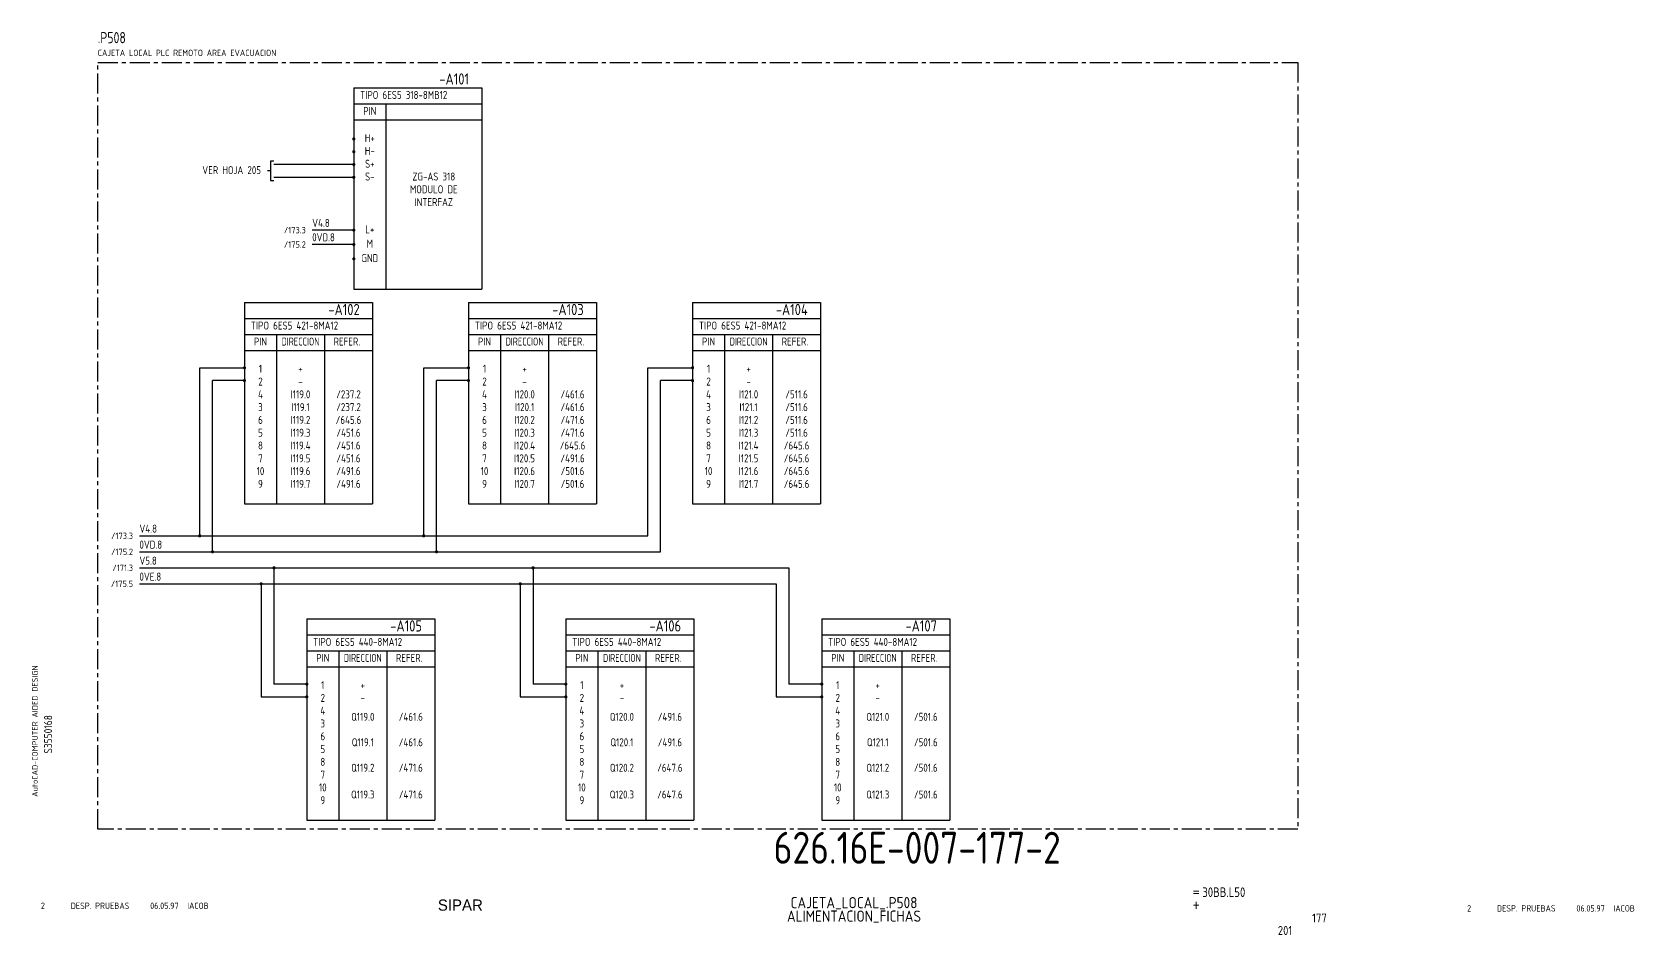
# Model space of a CAD drawing. Extents: x 10 to 1129, y 6 to 566.
# Drawn here: x 10 to 510, y 6 to 288 of the extents above; entities that cross this region are included whole.
import ezdxf
from ezdxf.enums import TextEntityAlignment as Align

# ---------------------------------------------------------------- set-up
doc = ezdxf.new("R2010")
doc.units = 0
doc.header["$LTSCALE"] = 5
doc.header["$MEASUREMENT"] = 0
doc.linetypes.add('CENTER', pattern=[2, 1.25, -0.25, 0.25, -0.25])
doc.layers.get('0').update_dxf_attribs({"linetype": 'CONTINUOUS'})
doc.layers.add('CART', color=7, linetype='CONTINUOUS')
doc.styles.add('DIN', font='DIN.shx', dxfattribs={"width": 0.85})
doc.styles.add('ISO', font='DIN', dxfattribs={"width": 0.8})
doc.styles.add('N', font='ROMANS', dxfattribs={"width": 0.85, "height": 3})
doc.styles.add('X', font='UNIV.SHX', dxfattribs={"height": 3.5})

# ---------------------------------------------------------------- blocks, each defined once
blk = doc.blocks.new('BOX')
at = {"color": 3, "style": 'ISO', "width": 0.8}
blk.add_attdef('BOX', (0, 6), '', height=3.5, dxfattribs=at)
at = {"color": 7, "style": 'ISO', "width": 0.8}
blk.add_attdef('DESC', (0, 2), '', height=2, dxfattribs=at)
blk = doc.blocks.new('REV2')
at = {"color": 3, "style": 'DIN'}
for s, width, p in [('2', 0.9, (12.45, 13.79)), ('DESP. PRUEBAS', 0.8, (21.76, 13.79)), ('06.05.97', 0.9, (46.59, 13.79)), ('IACOB', 0.9, (58.16, 13.79))]:
    blk.add_text(s, height=2, dxfattribs=dict(at, width=width)).set_placement(p)

msp = doc.modelspace()

# ---------------------------------------------------------------- linework, layer by layer
at = {"color": 3}
for p, q in [((110.21, 270.52), (150.21, 270.52)), ((110.21, 270.52), (110.21, 207.52)), ((150.21, 270.52), (150.21, 207.52)), ((110.21, 265.52), (150.21, 265.52)), ((120.21, 265.52), (120.21, 207.52)), ((110.21, 260.52), (150.21, 260.52)), ((110.21, 207.52), (150.21, 207.52)), ((76.05, 203.43), (116.05, 203.43)), ((76.05, 203.43), (76.05, 140.43)), ((116.05, 203.43), (116.05, 140.43)), ((146.05, 203.43), (186.05, 203.43)), ((146.05, 203.43), (146.05, 140.43)), ((186.05, 203.43), (186.05, 140.43)), ((216.05, 203.43), (256.05, 203.43)), ((216.05, 203.43), (216.05, 140.43)), ((256.05, 203.43), (256.05, 140.43)), ((76.05, 198.43), (116.05, 198.43)), ((146.05, 198.43), (186.05, 198.43)), ((216.05, 198.43), (256.05, 198.43)), ((76.05, 193.43), (116.05, 193.43)), ((86.05, 193.43), (86.05, 140.43)), ((101.05, 193.43), (101.05, 140.43)), ((146.05, 193.43), (186.05, 193.43)), ((156.05, 193.43), (156.05, 140.43)), ((171.05, 193.43), (171.05, 140.43)), ((216.05, 193.43), (256.05, 193.43)), ((226.05, 193.43), (226.05, 140.43)), ((241.05, 193.43), (241.05, 140.43)), ((76.05, 188.43), (116.05, 188.43)), ((146.05, 188.43), (186.05, 188.43)), ((216.05, 188.43), (256.05, 188.43)), ((76.05, 140.43), (116.05, 140.43)), ((146.05, 140.43), (186.05, 140.43)), ((216.05, 140.43), (256.05, 140.43)), ((95.52, 104.53), (95.52, 41.53)), ((95.52, 104.53), (135.52, 104.53)), ((135.52, 104.53), (135.52, 41.53)), ((176.47, 104.53), (176.47, 41.53)), ((176.47, 104.53), (216.47, 104.53)), ((216.47, 104.53), (216.47, 41.53)), ((256.42, 104.53), (256.42, 41.53)), ((256.42, 104.53), (296.42, 104.53)), ((296.42, 104.53), (296.42, 41.53)), ((95.52, 99.53), (135.52, 99.53)), ((176.47, 99.53), (216.47, 99.53)), ((256.42, 99.53), (296.42, 99.53)), ((95.52, 94.53), (135.52, 94.53)), ((105.52, 94.53), (105.52, 41.53)), ((120.52, 94.53), (120.52, 41.53)), ((176.47, 94.53), (216.47, 94.53)), ((186.47, 94.53), (186.47, 41.53)), ((201.47, 94.53), (201.47, 41.53)), ((256.42, 94.53), (296.42, 94.53)), ((266.42, 94.53), (266.42, 41.53)), ((281.42, 94.53), (281.42, 41.53)), ((95.52, 89.53), (135.52, 89.53)), ((176.47, 89.53), (216.47, 89.53)), ((256.42, 89.53), (296.42, 89.53)), ((95.52, 41.53), (135.52, 41.53)), ((176.47, 41.53), (216.47, 41.53)), ((256.42, 41.53), (296.42, 41.53))]:
    msp.add_line(p, q, dxfattribs=at)
for p, q in [((84.21, 247.52), (84.21, 241.52)), ((85.21, 247.52), (84.21, 247.52)), ((110.21, 246.52), (85.21, 246.52)), ((84.21, 244.52), (83.21, 244.52)), ((84.21, 241.52), (85.21, 241.52)), ((85.21, 242.52), (110.21, 242.52)), ((110.21, 226.02), (97.21, 226.02)), ((110.21, 221.52), (97.21, 221.52)), ((62.05, 130.43), (62.05, 182.98)), ((62.05, 182.98), (76.05, 182.98)), ((132.05, 130.43), (132.05, 182.98)), ((132.05, 182.98), (146.05, 182.98)), ((202.05, 130.43), (202.05, 182.98)), ((202.05, 182.98), (216.05, 182.98)), ((66.05, 125.43), (66.05, 178.98)), ((76.05, 178.98), (66.05, 178.98)), ((136.05, 125.43), (136.05, 178.98)), ((146.05, 178.98), (136.05, 178.98)), ((206.05, 125.43), (206.05, 178.98)), ((216.05, 178.98), (206.05, 178.98)), ((43.24, 130.43), (202.05, 130.43)), ((43.24, 125.43), (206.05, 125.43)), ((43.24, 120.43), (246.17, 120.43)), ((85.27, 120.43), (85.27, 84.08)), ((166.22, 120.43), (166.22, 84.08)), ((246.17, 120.43), (246.17, 84.08)), ((43.24, 115.43), (242.17, 115.43)), ((81.27, 115.43), (81.27, 80.08)), ((162.22, 115.43), (162.22, 80.08)), ((242.17, 115.43), (242.17, 80.08)), ((81.27, 80.08), (95.27, 80.08)), ((95.27, 84.08), (85.27, 84.08)), ((162.22, 80.08), (176.22, 80.08)), ((176.22, 84.08), (166.22, 84.08)), ((242.17, 80.08), (256.17, 80.08)), ((256.17, 84.08), (246.17, 84.08))]:
    msp.add_line(p, q)
at = {"color": 3, "linetype": 'CENTER'}
msp.add_lwpolyline([(30.21, 38.73), (30.21, 278.44), (405.21, 278.44), (405.21, 38.73)], close=True, dxfattribs=at)
at = {"linetype": 'Continuous', "const_width": 0.5}
for points in [[(109.96, 254.52, 1), (110.46, 254.52, 1)], [(109.96, 250.52, 1), (110.46, 250.52, 1)], [(109.96, 246.52, 1), (110.46, 246.52, 1)], [(109.96, 242.52, 1), (110.46, 242.52, 1)], [(109.96, 226.02, 1), (110.46, 226.02, 1)], [(109.96, 221.52, 1), (110.46, 221.52, 1)], [(109.96, 217.02, 1), (110.46, 217.02, 1)], [(75.8, 182.98, -1), (76.3, 182.98, -1)], [(145.8, 182.98, -1), (146.3, 182.98, -1)], [(215.8, 182.98, -1), (216.3, 182.98, -1)], [(75.8, 178.98, -1), (76.3, 178.98, -1)], [(145.8, 178.98, -1), (146.3, 178.98, -1)], [(215.8, 178.98, -1), (216.3, 178.98, -1)], [(95.27, 84.08, -1), (95.77, 84.08, -1)], [(95.27, 80.08, -1), (95.77, 80.08, -1)], [(176.22, 84.08, -1), (176.72, 84.08, -1)], [(176.22, 80.08, -1), (176.72, 80.08, -1)], [(256.17, 84.08, -1), (256.67, 84.08, -1)], [(256.17, 80.08, -1), (256.67, 80.08, -1)]]:
    msp.add_lwpolyline(points, format="xyb", close=True, dxfattribs=at)
at = {"const_width": 0.5}
for points in [[(61.8, 130.43, -1), (62.3, 130.43, -1)], [(131.8, 130.43, -1), (132.3, 130.43, -1)], [(65.8, 125.43, -1), (66.3, 125.43, -1)], [(135.8, 125.43, -1), (136.3, 125.43, -1)], [(85.02, 120.43, -1), (85.52, 120.43, -1)], [(165.97, 120.43, -1), (166.47, 120.43, -1)], [(81.02, 115.43, -1), (81.52, 115.43, -1)], [(161.97, 115.43, -1), (162.47, 115.43, -1)]]:
    msp.add_lwpolyline(points, format="xyb", close=True, dxfattribs=at)

# ---------------------------------------------------------------- block references
msp.add_blockref('BOX', (30.21, 278.44)).add_auto_attribs({'BOX': '.P508', 'DESC': 'CAJETA LOCAL PLC REMOTO AREA EVACUACION'})
at = {"linetype": 'Continuous'}
msp.add_blockref('REV2', (0, 0), dxfattribs=at)
msp.add_blockref('REV2', (445.62, -0.81))

# ---------------------------------------------------------------- texts
at = {"color": 3, "style": 'DIN', "width": 0.85}
for s, p in [('-A101', (146.21, 271.52)), ('-A102', (112.05, 199.43)), ('-A103', (182.05, 199.43)), ('-A104', (252.05, 199.43)), ('-A105', (131.52, 100.53)), ('-A106', (212.47, 100.53)), ('-A107', (292.42, 100.53))]:
    msp.add_text(s, height=3.5, dxfattribs=at).set_placement(p, align=Align.RIGHT)
at = {"style": 'DIN', "width": 0.85}
for s, p in [('TIPO 6ES5 318-8MB12', (112.21, 267.02)), ('V4.8', (97.21, 227.02)), ('0VD.8', (97.21, 222.52)), ('TIPO 6ES5 421-8MA12', (78.05, 194.93)), ('TIPO 6ES5 421-8MA12', (148.05, 194.93)), ('TIPO 6ES5 421-8MA12', (218.05, 194.93)), ('V4.8', (43.24, 131.43)), ('0VD.8', (43.24, 126.43)), ('V5.8', (43.24, 121.43)), ('0VE.8', (43.24, 116.43)), ('TIPO 6ES5 440-8MA12', (97.52, 96.03)), ('TIPO 6ES5 440-8MA12', (178.47, 96.03)), ('TIPO 6ES5 440-8MA12', (258.42, 96.03))]:
    msp.add_text(s, height=2.5, dxfattribs=at).set_placement(p)
at = {"style": 'DIN'}
for s, width, p in [('PIN', 0.85, (115.21, 262.02)), ('H+', 0.85, (115.21, 253.52)), ('H-', 0.85, (115.21, 249.52)), ('S+', 0.85, (115.21, 245.52)), ('S-', 0.85, (115.21, 241.52)), ('ZG-AS 318', 0.85, (135.21, 241.52)), ('MODULO DE', 0.85, (135.21, 237.52)), ('INTERFAZ', 0.85, (135.21, 233.52)), ('L+', 0.85, (115.21, 225.02)), ('M', 0.85, (115.21, 220.52)), ('GND', 0.85, (115.21, 216.02)), ('PIN', 0.85, (81.05, 189.93)), ('DIRECCION', 0.8, (93.55, 189.93)), ('REFER.', 0.85, (108.05, 189.93)), ('PIN', 0.85, (151.05, 189.93)), ('DIRECCION', 0.8, (163.55, 189.93)), ('REFER.', 0.85, (178.05, 189.93)), ('PIN', 0.85, (221.05, 189.93)), ('DIRECCION', 0.8, (233.55, 189.93)), ('REFER.', 0.85, (248.05, 189.93)), ('1', 0.85, (81.05, 181.43)), ('+', 0.85, (93.55, 181.43)), ('1', 0.85, (151.05, 181.43)), ('+', 0.85, (163.55, 181.43)), ('1', 0.85, (221.05, 181.43)), ('+', 0.85, (233.55, 181.43)), ('4', 0.85, (81.05, 173.43)), ('2', 0.85, (81.05, 177.43)), ('I119.0', 0.85, (93.55, 173.43)), ('-', 0.85, (93.55, 177.43)), ('/237.2', 0.85, (108.55, 173.43)), ('4', 0.85, (151.05, 173.43)), ('2', 0.85, (151.05, 177.43)), ('I120.0', 0.85, (163.55, 173.43)), ('-', 0.85, (163.55, 177.43)), ('/461.6', 0.85, (178.55, 173.43)), ('4', 0.85, (221.05, 173.43)), ('2', 0.85, (221.05, 177.43)), ('I121.0', 0.85, (233.55, 173.43)), ('-', 0.85, (233.55, 177.43)), ('/511.6', 0.85, (248.55, 173.43)), ('3', 0.85, (81.05, 169.43)), ('I119.1', 0.85, (93.55, 169.43)), ('/237.2', 0.85, (108.55, 169.43)), ('3', 0.85, (151.05, 169.43)), ('I120.1', 0.85, (163.55, 169.43)), ('/461.6', 0.85, (178.55, 169.43)), ('3', 0.85, (221.05, 169.43)), ('I121.1', 0.85, (233.55, 169.43)), ('/511.6', 0.85, (248.55, 169.43)), ('6', 0.85, (81.05, 165.43)), ('I119.2', 0.85, (93.55, 165.43)), ('/645.6', 0.85, (108.55, 165.43)), ('6', 0.85, (151.05, 165.43)), ('I120.2', 0.85, (163.55, 165.43)), ('/471.6', 0.85, (178.55, 165.43)), ('6', 0.85, (221.05, 165.43)), ('I121.2', 0.85, (233.55, 165.43)), ('/511.6', 0.85, (248.55, 165.43)), ('5', 0.85, (81.05, 161.43)), ('I119.3', 0.85, (93.55, 161.43)), ('/451.6', 0.85, (108.55, 161.43)), ('5', 0.85, (151.05, 161.43)), ('I120.3', 0.85, (163.55, 161.43)), ('/471.6', 0.85, (178.55, 161.43)), ('5', 0.85, (221.05, 161.43)), ('I121.3', 0.85, (233.55, 161.43)), ('/511.6', 0.85, (248.55, 161.43)), ('7', 0.85, (81.05, 153.43)), ('8', 0.85, (81.05, 157.43)), ('I119.4', 0.85, (93.55, 157.43)), ('I119.5', 0.85, (93.55, 153.43)), ('/451.6', 0.85, (108.55, 157.43)), ('/451.6', 0.85, (108.55, 153.43)), ('7', 0.85, (151.05, 153.43)), ('8', 0.85, (151.05, 157.43)), ('I120.4', 0.85, (163.55, 157.43)), ('I120.5', 0.85, (163.55, 153.43)), ('/645.6', 0.85, (178.55, 157.43)), ('/491.6', 0.85, (178.55, 153.43)), ('7', 0.85, (221.05, 153.43)), ('8', 0.85, (221.05, 157.43)), ('I121.4', 0.85, (233.55, 157.43)), ('I121.5', 0.85, (233.55, 153.43)), ('/645.6', 0.85, (248.55, 157.43)), ('/645.6', 0.85, (248.55, 153.43)), ('10', 0.85, (81.05, 149.43)), ('I119.6', 0.85, (93.55, 149.43)), ('/491.6', 0.85, (108.55, 149.44)), ('10', 0.85, (151.05, 149.43)), ('I120.6', 0.85, (163.55, 149.43)), ('/501.6', 0.85, (178.55, 149.43)), ('10', 0.85, (221.05, 149.43)), ('I121.6', 0.85, (233.55, 149.43)), ('/645.6', 0.85, (248.55, 149.43)), ('9', 0.85, (81.05, 145.43)), ('I119.7', 0.85, (93.55, 145.43)), ('/491.6', 0.85, (108.55, 145.44)), ('9', 0.85, (151.05, 145.43)), ('I120.7', 0.85, (163.55, 145.43)), ('/501.6', 0.85, (178.55, 145.43)), ('9', 0.85, (221.05, 145.43)), ('I121.7', 0.85, (233.55, 145.43)), ('/645.6', 0.85, (248.55, 145.43)), ('PIN', 0.85, (100.52, 91.03)), ('DIRECCION', 0.8, (113.02, 91.03)), ('REFER.', 0.85, (127.52, 91.03)), ('PIN', 0.85, (181.47, 91.03)), ('DIRECCION', 0.8, (193.97, 91.03)), ('REFER.', 0.85, (208.47, 91.03)), ('PIN', 0.85, (261.42, 91.03)), ('DIRECCION', 0.8, (273.92, 91.03)), ('REFER.', 0.85, (288.42, 91.03)), ('2', 0.85, (100.52, 78.53)), ('1', 0.85, (100.52, 82.53)), ('+', 0.85, (113.02, 82.53)), ('2', 0.85, (181.47, 78.53)), ('1', 0.85, (181.47, 82.53)), ('+', 0.85, (193.97, 82.53)), ('2', 0.85, (261.42, 78.53)), ('1', 0.85, (261.42, 82.53)), ('+', 0.85, (273.92, 82.53)), ('4', 0.85, (100.52, 74.53)), ('Q119.0', 0.85, (113.02, 72.61)), ('-', 0.85, (113.02, 78.53)), ('/461.6', 0.85, (128.02, 72.61)), ('4', 0.85, (181.47, 74.53)), ('Q120.0', 0.85, (193.97, 72.61)), ('-', 0.85, (193.97, 78.53)), ('/491.6', 0.85, (208.97, 72.61)), ('4', 0.85, (261.42, 74.53)), ('Q121.0', 0.85, (273.92, 72.61)), ('-', 0.85, (273.92, 78.53)), ('/501.6', 0.85, (288.92, 72.61)), ('3', 0.85, (100.52, 70.53)), ('3', 0.85, (181.47, 70.53)), ('3', 0.85, (261.42, 70.53)), ('6', 0.85, (100.52, 66.53)), ('Q119.1', 0.85, (113.02, 64.65)), ('/461.6', 0.85, (128.02, 64.65)), ('6', 0.85, (181.47, 66.53)), ('Q120.1', 0.85, (193.97, 64.65)), ('/491.6', 0.85, (208.97, 64.65)), ('6', 0.85, (261.42, 66.53)), ('Q121.1', 0.85, (273.92, 64.65)), ('/501.6', 0.85, (288.92, 64.65)), ('5', 0.85, (100.52, 62.53)), ('8', 0.85, (100.52, 58.53)), ('5', 0.85, (181.47, 62.53)), ('8', 0.85, (181.47, 58.53)), ('5', 0.85, (261.42, 62.53)), ('8', 0.85, (261.42, 58.53)), ('7', 0.85, (100.52, 54.53)), ('Q119.2', 0.85, (113.02, 56.69)), ('/471.6', 0.85, (128.02, 56.69)), ('7', 0.85, (181.47, 54.53)), ('Q120.2', 0.85, (193.97, 56.69)), ('/647.6', 0.85, (208.97, 56.69)), ('7', 0.85, (261.42, 54.53)), ('Q121.2', 0.85, (273.92, 56.69)), ('/501.6', 0.85, (288.92, 56.69)), ('10', 0.85, (100.52, 50.53)), ('Q119.3', 0.85, (113.02, 48.32)), ('/471.6', 0.85, (128.02, 48.32)), ('10', 0.85, (181.47, 50.53)), ('Q120.3', 0.85, (193.97, 48.32)), ('/647.6', 0.85, (208.97, 48.32)), ('10', 0.85, (261.42, 50.53)), ('Q121.3', 0.85, (273.92, 48.32)), ('/501.6', 0.85, (288.92, 48.32)), ('9', 0.85, (100.52, 46.53)), ('9', 0.85, (181.47, 46.53)), ('9', 0.85, (261.42, 46.53))]:
    msp.add_text(s, height=2.5, dxfattribs=dict(at, width=width)).set_placement(p, align=Align.CENTER)
at = {"style": 'DIN', "width": 0.85}
for s, height, p in [('VER HOJA 205', 2.5, (81.21, 243.52)), ('/173.3', 2, (95.21, 225.02)), ('/175.2', 2, (95.21, 220.52)), ('/173.3', 2, (41.24, 129.43)), ('/175.2', 2, (41.24, 124.43)), ('/171.3', 2, (41.24, 119.43)), ('/175.5', 2, (41.24, 114.43))]:
    msp.add_text(s, height=height, dxfattribs=at).set_placement(p, align=Align.RIGHT)
at = {"color": 2, "insert": (241.38, 37.92), "char_height": 10, "width": 111.0411, "attachment_point": 1, "style": 'DIN'}
msp.add_mtext('626.16E-007-177-2', dxfattribs=at)
at = {"layer": 'CART', "color": 1, "style": 'DIN', "width": 0.9}
msp.add_text('AutoCAD-COMPUTER AIDED DESIGN', height=1.8, rotation=90, dxfattribs=at).set_placement((11.47, 48.84))
at = {"layer": 'CART', "color": 3, "style": 'N', "width": 0.85}
for s, p in [('=', (372.24, 17.91)), ('+', (372.24, 13.87))]:
    msp.add_text(s, height=2.5, dxfattribs=at).set_placement(p)
at = {"layer": 'CART', "color": 3, "style": 'DIN', "width": 0.9, "flags": 1}
msp.add_attdef('S3550168', text='', height=2.5, rotation=90, dxfattribs=at).set_placement((15.95, 68.38), align=Align.CENTER)
at = {"layer": 'CART', "color": 3, "style": 'DIN', "width": 0.85}
msp.add_attdef('30BB.L50', text='', height=3, dxfattribs=at).set_placement((375.33, 16.63), align=Align.BOTTOM_LEFT)
at = {"layer": 'CART', "color": 6, "style": 'X', "flags": 1}
msp.add_attdef('SIPAR', text='', height=3.5, dxfattribs=at).set_placement((143.5, 15), align=Align.MIDDLE)
at = {"layer": 'CART', "color": 2, "style": 'DIN', "width": 0.9, "flags": 1}
for tag, p in [('CAJETA_LOCAL_.P508', (266.5, 15.6)), ('ALIMENTACION_FICHAS', (266.5, 11.39))]:
    msp.add_attdef(tag, text='', height=3.5, dxfattribs=at).set_placement(p, align=Align.MIDDLE)
msp.add_attdef('177', text='', height=2.8, dxfattribs=at).set_placement((414.2, 9.56), align=Align.RIGHT)
at = {"layer": 'CART', "color": 7, "style": 'DIN', "width": 0.9, "flags": 1}
msp.add_attdef('201', (398.93, 5.65), '', height=2.8, dxfattribs=at)

doc.saveas('drawing.dxf')
